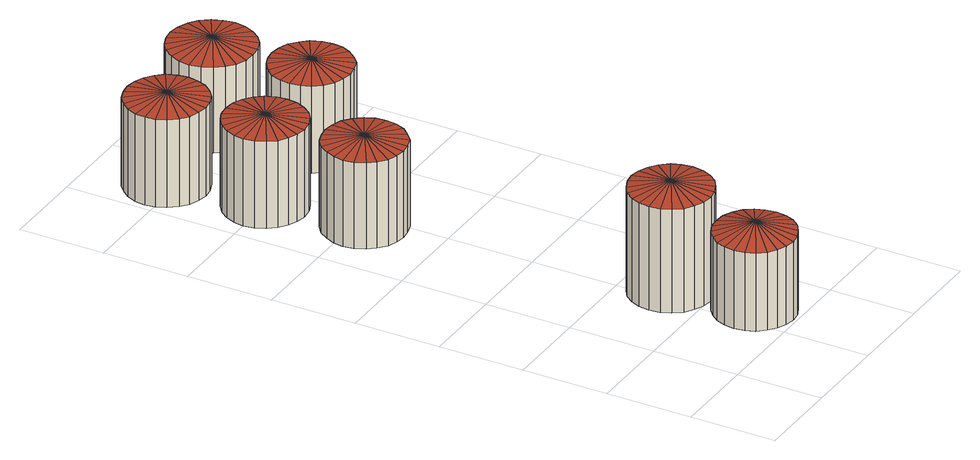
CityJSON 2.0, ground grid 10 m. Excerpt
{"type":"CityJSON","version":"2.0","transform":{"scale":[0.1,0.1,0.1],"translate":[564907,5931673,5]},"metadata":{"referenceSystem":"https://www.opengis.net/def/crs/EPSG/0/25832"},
"CityObjects":{
"building1":{"type":"Building","attributes":{"Grundfläche 2D":65.64,"Grundhöhe NN":5.63},"geometry":[{"type":"Solid","lod":"3","boundaries":[[[[0,1,2]],[[2,1,3]],[[4,1,0]],[[5,1,4]],[[6,1,5]],[[7,1,6]],[[8,1,7]],[[9,1,8]],[[10,1,9]],[[11,1,10]],[[12,1,11]],[[13,1,12]],[[14,1,13]],[[15,1,14]],[[16,1,15]],[[17,1,16]],[[18,1,17]],[[19,1,18]],[[20,1,19]],[[21,1,20]],[[22,1,21]],[[23,1,22]],[[24,1,23]],[[3,1,24]],[[2,25,26,0]],[[0,26,27,4]],[[4,27,28,5]],[[5,28,29,6]],[[6,29,30,7]],[[7,30,31,8]],[[8,31,32,9]],[[9,32,33,10]],[[10,33,34,11]],[[11,34,35,12]],[[12,35,36,13]],[[13,36,37,14]],[[14,37,38,15]],[[15,38,39,16]],[[16,39,40,17]],[[17,40,41,18]],[[18,41,42,19]],[[19,42,43,20]],[[20,43,44,21]],[[21,44,45,22]],[[22,45,46,23]],[[23,46,47,24]],[[3,48,25,2]],[[24,47,48,3]],[[39,38,37,36,35,34,33,32,31,30,29,28,27,26,25,48,47,46,45,44,43,42,41,40]]]],"semantics":{"surfaces":[{"type":"RoofSurface"},{"type":"WallSurface"},{"type":"GroundSurface"}],"values":[[0,0,0,0,0,0,0,0,0,0,0,0,0,0,0,0,0,0,0,0,0,0,0,0,1,1,1,1,1,1,1,1,1,1,1,1,1,1,1,1,1,1,1,1,1,1,1,1,2]]}}]},
"building2":{"type":"Building","attributes":{"Grundfläche 2D":69.13,"Grundhöhe NN":5.6},"geometry":[{"type":"Solid","lod":"3","boundaries":[[[[49,50,51]],[[52,49,51]],[[50,53,51]],[[53,54,51]],[[54,55,51]],[[55,56,51]],[[56,57,51]],[[57,58,51]],[[58,59,51]],[[59,60,51]],[[60,61,51]],[[61,62,51]],[[62,63,51]],[[63,64,51]],[[64,65,51]],[[65,66,51]],[[66,67,51]],[[67,68,51]],[[68,69,51]],[[69,70,51]],[[70,71,51]],[[71,72,51]],[[72,73,51]],[[73,52,51]],[[74,50,49,75]],[[76,53,50,74]],[[77,54,53,76]],[[78,55,54,77]],[[79,56,55,78]],[[80,57,56,79]],[[81,58,57,80]],[[82,59,58,81]],[[83,60,59,82]],[[84,61,60,83]],[[85,62,61,84]],[[86,63,62,85]],[[87,64,63,86]],[[88,65,64,87]],[[89,66,65,88]],[[90,67,66,89]],[[91,68,67,90]],[[92,69,68,91]],[[93,70,69,92]],[[94,71,70,93]],[[95,72,71,94]],[[75,49,52,96]],[[97,73,72,95]],[[96,52,73,97]],[[80,79,78,77,76,74,75,96,97,95,94,93,92,91,90,89,88,87,86,85,84,83,82,81]]]],"semantics":{"surfaces":[{"type":"RoofSurface"},{"type":"WallSurface"},{"type":"GroundSurface"}],"values":[[0,0,0,0,0,0,0,0,0,0,0,0,0,0,0,0,0,0,0,0,0,0,0,0,1,1,1,1,1,1,1,1,1,1,1,1,1,1,1,1,1,1,1,1,1,1,1,1,2]]}}]},
"building3":{"type":"Building","attributes":{"Grundfläche 2D":68.54,"Grundhöhe NN":5.59},"geometry":[{"type":"Solid","lod":"3","boundaries":[[[[98,99,100]],[[100,99,101]],[[102,99,98]],[[103,99,102]],[[104,99,103]],[[105,99,104]],[[106,99,105]],[[107,99,106]],[[108,99,107]],[[109,99,108]],[[110,99,109]],[[111,99,110]],[[112,99,111]],[[113,99,112]],[[114,99,113]],[[115,99,114]],[[116,99,115]],[[117,99,116]],[[118,99,117]],[[119,99,118]],[[120,99,119]],[[121,99,120]],[[122,99,121]],[[101,99,122]],[[100,123,124,98]],[[98,124,125,102]],[[102,125,126,103]],[[103,126,127,104]],[[104,127,128,105]],[[105,128,129,106]],[[106,129,130,107]],[[107,130,131,108]],[[108,131,132,109]],[[109,132,133,110]],[[110,133,134,111]],[[111,134,135,112]],[[112,135,136,113]],[[113,136,137,114]],[[114,137,138,115]],[[115,138,139,116]],[[116,139,140,117]],[[117,140,141,118]],[[118,141,142,119]],[[119,142,143,120]],[[101,144,123,100]],[[120,143,145,121]],[[121,145,146,122]],[[122,146,144,101]],[[142,141,140,139,138,137,136,135,134,133,132,131,130,129,128,127,126,125,124,123,144,146,145,143]]]],"semantics":{"surfaces":[{"type":"RoofSurface"},{"type":"WallSurface"},{"type":"GroundSurface"}],"values":[[0,0,0,0,0,0,0,0,0,0,0,0,0,0,0,0,0,0,0,0,0,0,0,0,1,1,1,1,1,1,1,1,1,1,1,1,1,1,1,1,1,1,1,1,1,1,1,1,2]]}}]},
"building4":{"type":"Building","attributes":{"Grundfläche 2D":68.55,"Grundhöhe NN":5.57},"geometry":[{"type":"Solid","lod":"3","boundaries":[[[[147,148,149]],[[149,148,150]],[[151,148,147]],[[152,148,151]],[[153,148,152]],[[154,148,153]],[[155,148,154]],[[156,148,155]],[[157,148,156]],[[158,148,157]],[[159,148,158]],[[160,148,159]],[[161,148,160]],[[162,148,161]],[[163,148,162]],[[164,148,163]],[[165,148,164]],[[166,148,165]],[[167,148,166]],[[168,148,167]],[[169,148,168]],[[170,148,169]],[[171,148,170]],[[150,148,171]],[[149,172,173,147]],[[147,173,174,151]],[[151,174,175,152]],[[152,175,176,153]],[[153,176,177,154]],[[154,177,178,155]],[[155,178,179,156]],[[156,179,180,157]],[[157,180,181,158]],[[158,181,182,159]],[[159,182,183,160]],[[160,183,184,161]],[[161,184,185,162]],[[162,185,186,163]],[[163,186,187,164]],[[164,187,188,165]],[[165,188,189,166]],[[166,189,190,167]],[[167,190,191,168]],[[168,191,192,169]],[[150,193,172,149]],[[169,192,194,170]],[[170,194,195,171]],[[171,195,193,150]],[[191,190,189,188,187,186,185,184,183,182,181,180,179,178,177,176,175,174,173,172,193,195,194,192]]]],"semantics":{"surfaces":[{"type":"RoofSurface"},{"type":"WallSurface"},{"type":"GroundSurface"}],"values":[[0,0,0,0,0,0,0,0,0,0,0,0,0,0,0,0,0,0,0,0,0,0,0,0,1,1,1,1,1,1,1,1,1,1,1,1,1,1,1,1,1,1,1,1,1,1,1,1,2]]}}]},
"building5":{"type":"Building","attributes":{"Grundfläche 2D":68.55,"Grundhöhe NN":5.51},"geometry":[{"type":"Solid","lod":"3","boundaries":[[[[196,197,198]],[[198,197,199]],[[200,197,196]],[[201,197,200]],[[202,197,201]],[[203,197,202]],[[204,197,203]],[[205,197,204]],[[206,197,205]],[[207,197,206]],[[208,197,207]],[[209,197,208]],[[210,197,209]],[[211,197,210]],[[212,197,211]],[[213,197,212]],[[214,197,213]],[[215,197,214]],[[216,197,215]],[[217,197,216]],[[218,197,217]],[[219,197,218]],[[220,197,219]],[[199,197,220]],[[198,221,222,196]],[[196,222,223,200]],[[200,223,224,201]],[[201,224,225,202]],[[202,225,226,203]],[[203,226,227,204]],[[204,227,228,205]],[[205,228,229,206]],[[206,229,230,207]],[[207,230,231,208]],[[208,231,232,209]],[[209,232,233,210]],[[210,233,234,211]],[[211,234,235,212]],[[212,235,236,213]],[[213,236,237,214]],[[214,237,238,215]],[[215,238,239,216]],[[216,239,240,217]],[[217,240,241,218]],[[199,242,221,198]],[[218,241,243,219]],[[219,243,244,220]],[[220,244,242,199]],[[235,234,233,232,231,230,229,228,227,226,225,224,223,222,221,242,244,243,241,240,239,238,237,236]]]],"semantics":{"surfaces":[{"type":"RoofSurface"},{"type":"WallSurface"},{"type":"GroundSurface"}],"values":[[0,0,0,0,0,0,0,0,0,0,0,0,0,0,0,0,0,0,0,0,0,0,0,0,1,1,1,1,1,1,1,1,1,1,1,1,1,1,1,1,1,1,1,1,1,1,1,1,2]]}}]},
"building6":{"type":"Building","attributes":{"Grundfläche 2D":68.55,"Grundhöhe NN":5.65},"geometry":[{"type":"Solid","lod":"3","boundaries":[[[[245,246,247]],[[247,246,248]],[[249,246,245]],[[250,246,249]],[[251,246,250]],[[252,246,251]],[[253,246,252]],[[254,246,253]],[[255,246,254]],[[256,246,255]],[[257,246,256]],[[258,246,257]],[[259,246,258]],[[260,246,259]],[[261,246,260]],[[262,246,261]],[[263,246,262]],[[264,246,263]],[[265,246,264]],[[266,246,265]],[[267,246,266]],[[268,246,267]],[[269,246,268]],[[248,246,269]],[[247,270,271,245]],[[245,271,272,249]],[[249,272,273,250]],[[250,273,274,251]],[[251,274,275,252]],[[252,275,276,253]],[[253,276,277,254]],[[254,277,278,255]],[[255,278,279,256]],[[256,279,280,257]],[[257,280,281,258]],[[258,281,282,259]],[[259,282,283,260]],[[260,283,284,261]],[[261,284,285,262]],[[262,285,286,263]],[[263,286,287,264]],[[264,287,288,265]],[[265,288,289,266]],[[266,289,290,267]],[[248,291,270,247]],[[267,290,292,268]],[[268,292,293,269]],[[269,293,291,248]],[[288,287,286,285,284,283,282,281,280,279,278,277,276,275,274,273,272,271,270,291,293,292,290,289]]]],"semantics":{"surfaces":[{"type":"RoofSurface"},{"type":"WallSurface"},{"type":"GroundSurface"}],"values":[[0,0,0,0,0,0,0,0,0,0,0,0,0,0,0,0,0,0,0,0,0,0,0,0,1,1,1,1,1,1,1,1,1,1,1,1,1,1,1,1,1,1,1,1,1,1,1,1,2]]}}]},
"building7":{"type":"Building","attributes":{"Grundfläche 2D":76.9,"Grundhöhe NN":5.65},"geometry":[{"type":"Solid","lod":"3","boundaries":[[[[294,295,296]],[[296,295,297]],[[298,295,294]],[[299,295,298]],[[300,295,299]],[[301,295,300]],[[302,295,301]],[[303,295,302]],[[304,295,303]],[[305,295,304]],[[306,295,305]],[[307,295,306]],[[308,295,307]],[[309,295,308]],[[310,295,309]],[[311,295,310]],[[312,295,311]],[[313,295,312]],[[314,295,313]],[[315,295,314]],[[316,295,315]],[[317,295,316]],[[318,295,317]],[[297,295,318]],[[296,319,320,294]],[[294,320,321,298]],[[298,321,322,299]],[[299,322,323,300]],[[300,323,324,301]],[[301,324,325,302]],[[302,325,326,303]],[[303,326,327,304]],[[304,327,328,305]],[[305,328,329,306]],[[306,329,330,307]],[[307,330,331,308]],[[308,331,332,309]],[[309,332,333,310]],[[310,333,334,311]],[[311,334,335,312]],[[312,335,336,313]],[[313,336,337,314]],[[314,337,338,315]],[[315,338,339,316]],[[297,340,319,296]],[[316,339,341,317]],[[317,341,342,318]],[[318,342,340,297]],[[338,337,336,335,334,333,332,331,330,329,328,327,326,325,324,323,322,321,320,319,340,342,341,339]]]],"semantics":{"surfaces":[{"type":"RoofSurface"},{"type":"WallSurface"},{"type":"GroundSurface"}],"values":[[0,0,0,0,0,0,0,0,0,0,0,0,0,0,0,0,0,0,0,0,0,0,0,0,1,1,1,1,1,1,1,1,1,1,1,1,1,1,1,1,1,1,1,1,1,1,1,1,2]]}}]}
},
"vertices":[
[81,49,100],[127,49,113],[83,61,100],[87,72,100],[83,37,100],[87,26,100],[95,17,100],[104,10,100],[115,5,100],[127,3,100],[139,5,100],[150,10,100],[160,17,100],[167,26,100],[171,37,100],[173,49,100],[171,61,100],[167,72,100],[160,82,100],[150,89,100],[139,94,100],[127,95,100],[115,94,100],[104,89,100],[95,82,100],[83,61,6],[81,49,6],[83,37,6],[87,26,6],[95,17,6],[104,10,6],[115,5,6],[127,3,6],[139,5,6],[150,10,6],[160,17,6],[167,26,6],[171,37,6],[173,49,6],[171,61,6],[167,72,6],[160,82,6],[150,89,6],[139,94,6],[127,95,6],[115,94,6],[104,89,6],[95,82,6],[87,72,6],
[166,145,131],[164,157,131],[119,145,139],[164,132,131],[160,168,131],[152,178,131],[142,185,131],[131,190,131],[119,192,131],[107,190,131],[95,185,131],[85,178,131],[78,168,131],[73,157,131],[72,145,131],[73,132,131],[78,121,131],[85,111,131],[95,104,131],[107,99,131],[119,97,131],[131,99,131],[142,104,131],[152,111,131],[160,121,131],[164,157,6],[166,145,6],[160,168,6],[152,178,6],[142,185,6],[131,190,6],[119,192,6],[107,190,6],[95,185,6],[85,178,6],[78,168,6],[73,157,6],[72,145,6],[73,132,6],[78,121,6],[85,111,6],[95,104,6],[107,99,6],[119,97,6],[131,99,6],[142,104,6],[152,111,6],[164,132,6],[160,121,6],
[103,447,110],[79,488,117],[91,443,110],[79,441,110],[112,455,110],[120,464,110],[125,476,110],[126,488,110],[125,500,110],[120,511,110],[112,521,110],[103,529,110],[91,533,110],[79,535,110],[67,533,110],[56,529,110],[46,521,110],[39,511,110],[34,500,110],[32,488,110],[34,476,110],[39,464,110],[46,455,110],[56,447,110],[67,443,110],[91,443,6],[103,447,6],[112,455,6],[120,464,6],[125,476,6],[126,488,6],[125,500,6],[120,511,6],[112,521,6],[103,529,6],[91,533,6],[79,535,6],[67,533,6],[56,529,6],[46,521,6],[39,511,6],[34,500,6],[32,488,6],[34,476,6],[39,464,6],[46,455,6],[79,441,6],[56,447,6],[67,443,6],
[90,559,111],[66,599,118],[79,554,111],[66,552,111],[100,566,111],[107,576,111],[112,587,111],[113,599,111],[112,611,111],[107,623,111],[100,632,111],[90,640,111],[79,645,111],[66,646,111],[54,645,111],[43,640,111],[33,632,111],[26,623,111],[21,611,111],[19,599,111],[21,587,111],[26,576,111],[33,566,111],[43,559,111],[54,554,111],[79,554,6],[90,559,6],[100,566,6],[107,576,6],[112,587,6],[113,599,6],[112,611,6],[107,623,6],[100,632,6],[90,640,6],[79,645,6],[66,646,6],[54,645,6],[43,640,6],[33,632,6],[26,623,6],[21,611,6],[19,599,6],[21,587,6],[26,576,6],[33,566,6],[66,552,6],[43,559,6],[54,554,6],
[79,670,111],[56,711,118],[68,666,111],[56,664,111],[89,678,111],[97,688,111],[101,699,111],[103,711,111],[101,723,111],[97,735,111],[89,744,111],[79,752,111],[68,756,111],[56,758,111],[44,756,111],[32,752,111],[23,744,111],[15,735,111],[10,723,111],[9,711,111],[10,699,111],[15,688,111],[23,678,111],[32,670,111],[44,666,111],[68,666,5],[79,670,5],[89,678,5],[97,688,5],[101,699,5],[103,711,5],[101,723,5],[97,735,5],[89,744,5],[79,752,5],[68,756,5],[56,758,5],[44,756,5],[32,752,5],[23,744,5],[15,735,5],[10,723,5],[9,711,5],[10,699,5],[15,688,5],[23,678,5],[56,664,5],[32,670,5],[44,666,5],
[212,571,112],[188,612,119],[200,567,112],[188,565,112],[221,579,112],[229,589,112],[234,600,112],[235,612,112],[234,624,112],[229,636,112],[221,645,112],[212,653,112],[200,657,112],[188,659,112],[176,657,112],[165,653,112],[155,645,112],[147,636,112],[143,624,112],[141,612,112],[143,600,112],[147,589,112],[155,579,112],[165,571,112],[176,567,112],[200,567,7],[212,571,7],[221,579,7],[229,589,7],[234,600,7],[235,612,7],[234,624,7],[229,636,7],[221,645,7],[212,653,7],[200,657,7],[188,659,7],[176,657,7],[165,653,7],[155,645,7],[147,636,7],[143,624,7],[141,612,7],[143,600,7],[147,589,7],[155,579,7],[188,565,7],[165,571,7],[176,567,7],
[202,681,110],[177,724,119],[190,676,110],[177,675,110],[212,689,110],[220,699,110],[225,711,110],[227,724,110],[225,737,110],[220,749,110],[212,760,110],[202,767,110],[190,772,110],[177,774,110],[164,772,110],[152,767,110],[142,760,110],[134,749,110],[129,737,110],[127,724,110],[129,711,110],[134,699,110],[142,689,110],[152,681,110],[164,676,110],[190,676,7],[202,681,7],[212,689,7],[220,699,7],[225,711,7],[227,724,7],[225,737,7],[220,749,7],[212,760,7],[202,767,7],[190,772,7],[177,774,7],[164,772,7],[152,767,7],[142,760,7],[134,749,7],[129,737,7],[127,724,7],[129,711,7],[134,699,7],[142,689,7],[177,675,7],[152,681,7],[164,676,7]
]}
